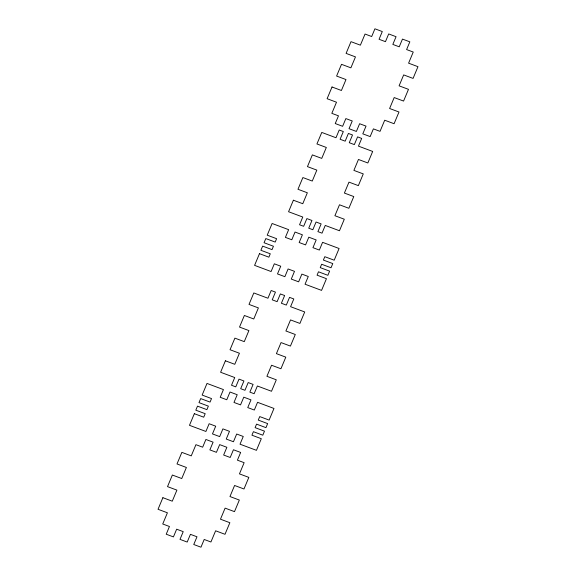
<?xml version="1.0" encoding="UTF-8"?>
<svg xmlns="http://www.w3.org/2000/svg" width="576" height="576" viewBox="0 0 576 576"><rect width="100%" height="100%" fill="white"/><g stroke="black" fill="none" stroke-linecap="round" stroke-linejoin="round"><path stroke-width="0.86" d="M259.481 253.67L254.585 265.363L271.094 271.534L274.327 263.808L280.735 266.206L277.502 273.924L284.868 276.674L288.101 268.956L294.502 271.346L291.269 279.072L298.642 281.822L301.874 274.097L308.275 276.494L305.042 284.213L321.559 290.383L326.455 278.683L317.066 275.177L318.485 271.8L327.874 275.306L329.616 271.13L320.234 267.624L321.646 264.247L331.034 267.754L332.777 263.578L323.395 260.071L324.806 256.694L334.195 260.201L339.091 248.501L322.582 242.33L319.349 250.056L312.941 247.666L316.174 239.94L308.808 237.19L305.575 244.908L299.167 242.518L302.4 234.799L295.034 232.042L291.802 239.767L285.401 237.377L288.634 229.651L272.117 223.488L267.221 235.181L276.61 238.687L275.191 242.071L265.802 238.565L264.06 242.734L273.442 246.24L272.03 249.624L262.642 246.118L260.892 250.286L270.281 253.793L268.87 257.177L259.481 253.67M194.342 413.69L189.475 425.318L205.906 431.46L209.138 423.734L215.705 426.19L212.472 433.908L219.679 436.601L222.912 428.875L229.478 431.33L226.246 439.056L233.453 441.742L236.686 434.023L243.252 436.471L240.019 444.197L256.45 450.331L261.317 438.703L251.935 435.197L253.404 431.683L262.793 435.19L264.485 431.15L255.096 427.644L256.565 424.13L265.954 427.637L267.646 423.598L258.257 420.091L259.726 416.578L269.114 420.084L273.982 408.456L257.551 402.314L254.318 410.04L247.752 407.585L250.985 399.866L243.778 397.174L240.545 404.892L233.978 402.444L237.218 394.718L230.011 392.026L226.771 399.751L220.212 397.296L223.445 389.578L207.007 383.436L202.14 395.071L211.529 398.578L210.053 402.084L200.671 398.585L198.979 402.624L208.361 406.13L206.892 409.644L197.503 406.138L195.811 410.177L205.2 413.683L203.731 417.197L194.342 413.69M332.021 86.983L327.11 98.712L336.499 102.218L331.834 113.35L338.479 115.834L335.246 123.552L342.619 126.302L345.852 118.584L352.253 120.974L349.02 128.7L356.386 131.45L359.618 123.725L366.026 126.115L362.794 133.841L370.159 136.591L373.392 128.873L380.038 131.35L384.703 120.218L394.085 123.725L398.995 112.003L389.606 108.497L394.186 97.56L403.574 101.066L408.485 89.338L399.096 85.838L403.675 74.902L413.064 78.408L417.974 66.679L408.586 63.173L413.244 52.042L406.598 49.565L409.838 41.839L402.466 39.089L399.233 46.807L392.832 44.417L396.065 36.698L388.692 33.941L385.459 41.666L379.058 39.276L382.291 31.55L374.926 28.8L371.693 36.526L365.047 34.042L360.382 45.173L351 41.666L346.09 53.395L355.471 56.894L350.892 67.831L341.51 64.325L336.6 76.054L345.989 79.56L341.41 90.49L332.021 86.983M162.886 497.686L158.026 509.285L167.414 512.791L162.727 523.987L169.452 526.5L166.219 534.218L173.426 536.911L176.659 529.193L183.226 531.641L179.993 539.366L187.2 542.059L190.433 534.334L196.992 536.789L193.759 544.507L200.966 547.2L204.199 539.474L210.931 541.987L215.618 530.791L225 534.298L229.86 522.706L220.471 519.199L225.108 508.133L234.49 511.639L239.342 500.047L229.961 496.541L234.59 485.474L243.979 488.981L248.832 477.382L239.45 473.882L244.138 462.679L237.413 460.166L240.646 452.448L233.438 449.755L230.206 457.481L223.639 455.026L226.872 447.3L219.665 444.614L216.432 452.333L209.866 449.885L213.098 442.159L205.891 439.466L202.658 447.192L195.934 444.679L191.246 455.875L181.858 452.369L177.005 463.961L186.394 467.467L181.757 478.534L172.368 475.027L167.515 486.626L176.904 490.126L172.267 501.192L162.886 497.686M225.396 360.799L220.601 372.262L234.734 377.539L231.502 385.265L235.771 386.856L239.004 379.13L243.922 380.966L240.689 388.692L244.958 390.283L248.191 382.565L253.102 384.401L249.869 392.119L254.138 393.718L257.371 385.992L271.505 391.27L276.307 379.814L266.918 376.308L271.555 365.242L280.937 368.748L285.797 357.149L276.408 353.642L281.045 342.583L290.426 346.082L295.286 334.49L285.898 330.984L290.527 319.918L299.916 323.424L304.718 311.962L290.578 306.684L293.81 298.958L289.541 297.367L286.308 305.086L281.398 303.257L284.63 295.531L280.361 293.94L277.128 301.658L272.218 299.822L275.45 292.104L271.181 290.506L267.948 298.231L253.807 292.954L249.005 304.409L258.394 307.915L253.764 318.982L244.375 315.475L239.522 327.074L248.904 330.581L244.274 341.64L234.886 338.134L230.033 349.733L239.422 353.239L234.785 364.306L225.396 360.799M293.386 200.21L288.562 211.738L302.774 217.044L299.542 224.77L303.653 226.303L306.886 218.585L311.962 220.478L308.729 228.197L312.833 229.73L316.066 222.012L321.142 223.906L317.909 231.631L322.013 233.165L325.246 225.439L339.466 230.753L344.297 219.226L334.908 215.719L339.487 204.782L348.869 208.289L353.779 196.56L344.398 193.061L348.977 182.124L358.358 185.63L363.269 173.902L353.887 170.395L358.459 159.466L367.848 162.972L372.672 151.445L358.459 146.131L361.692 138.413L357.581 136.872L354.348 144.598L349.272 142.704L352.512 134.978L348.401 133.445L345.168 141.17L340.092 139.27L343.325 131.551L339.221 130.018L335.988 137.736L321.768 132.43L316.937 143.957L326.326 147.463L321.746 158.393L312.365 154.886L307.454 166.615L316.836 170.122L312.264 181.058L302.875 177.552L297.965 189.274L307.354 192.78L302.774 203.717L293.386 200.21"/></g></svg>
